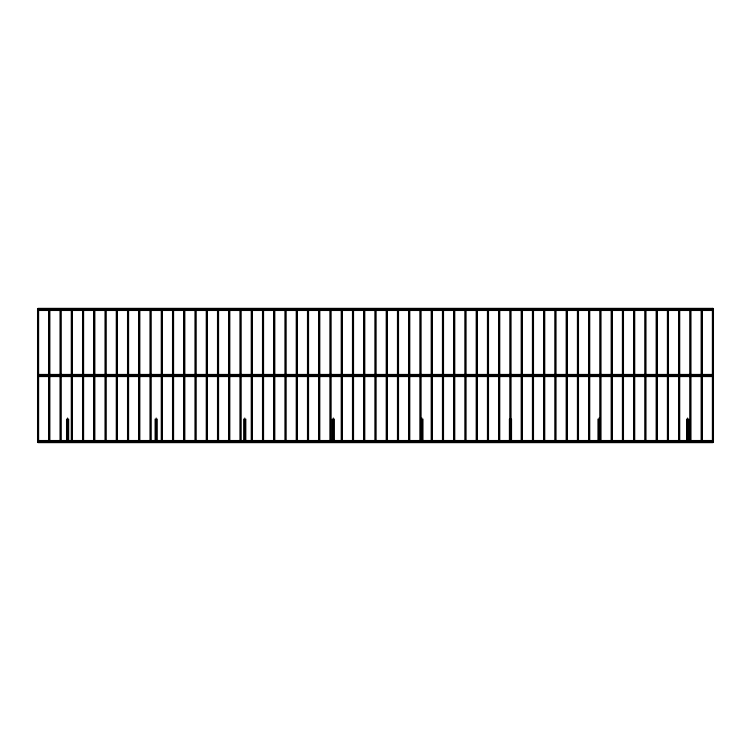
<?xml version="1.0" encoding="UTF-8"?>
<svg xmlns="http://www.w3.org/2000/svg" width="751" height="751" viewBox="0 0 751 751"><rect width="100%" height="100%" fill="white"/><g stroke="black" fill="none" stroke-linecap="round" stroke-linejoin="round"><path stroke-width="1.13" d="M68.35 442.226L66.858 442.226M155.429 440.931L156.18 440.659M156.921 442.226L155.429 442.226M245.493 442.226L244 442.226M334.064 442.226L332.58 442.226M422.644 442.226L421.151 442.226M511.215 442.226L509.722 442.226M599.786 442.226L598.294 442.226M688.357 442.226L686.874 442.226M66.858 441.156L68.35 441.156M68.35 442.001L66.858 442.001M155.429 441.156L156.921 441.156M156.921 442.001L155.429 442.001M244 441.156L245.493 441.156M245.493 442.001L244 442.001M332.58 441.156L334.064 441.156M334.064 442.001L332.58 442.001M421.151 441.156L422.644 441.156M422.644 442.001L421.151 442.001M509.722 441.156L511.215 441.156M511.215 442.001L509.722 442.001M598.294 441.156L599.786 441.156M599.786 442.001L598.294 442.001M686.874 441.156L688.357 441.156M688.357 442.001L686.874 442.001M38.076 309.421L712.924 309.421M38.076 310.473L712.924 310.473M38.076 374.449L712.924 374.449M38.076 375.5L712.924 375.5M38.076 376.551L712.924 376.551M38.076 440.527L420.025 440.527M422.362 440.527L712.924 440.527M38.076 441.579L712.924 441.579M67.599 440.659L68.35 440.931M701.678 308.68L701.678 442.32M690.432 308.68L690.432 442.32M688.667 419.086L688.667 441.579M687.616 418.016L687.616 440.987M686.564 419.086L686.564 441.579M679.176 308.68L679.176 442.32M667.93 308.68L667.93 442.32M656.684 308.68L656.684 442.32M645.438 308.68L645.438 442.32M634.191 308.68L634.191 442.32M622.945 308.68L622.945 442.32M611.699 308.68L611.699 442.32M600.453 308.68L600.453 442.32M599.045 418.016L599.045 440.987M597.984 419.086L597.984 441.579M589.197 308.68L589.197 442.32M577.951 308.68L577.951 442.32M566.705 308.68L566.705 442.32M555.458 308.68L555.458 442.32M544.212 308.68L544.212 442.32M532.966 308.68L532.966 442.32M521.72 308.68L521.72 442.32M511.525 419.086L511.525 441.579M510.473 308.68L510.473 442.32M509.413 419.086L509.413 441.579M499.218 308.68L499.218 442.32M487.972 308.68L487.972 442.32M476.725 308.68L476.725 442.32M465.479 308.68L465.479 442.32M454.233 308.68L454.233 442.32M442.987 308.68L442.987 442.32M431.741 308.68L431.741 442.32M422.954 419.086L422.954 441.579M421.893 418.016L421.893 440.987M420.494 308.68L420.494 442.32M409.239 308.68L409.239 442.32M397.992 308.68L397.992 442.32M386.746 308.68L386.746 442.32M375.5 308.68L375.5 442.32M364.254 308.68L364.254 442.32M353.008 308.68L353.008 442.32M341.761 308.68L341.761 442.32M334.373 419.086L334.373 441.579M333.322 418.016L333.322 440.987M332.271 419.086L332.271 441.579M330.506 308.68L330.506 442.32M319.259 308.68L319.259 442.32M308.013 308.68L308.013 442.32M296.767 308.68L296.767 442.32M285.521 308.68L285.521 442.32M274.275 308.68L274.275 442.32M263.028 308.68L263.028 442.32M251.782 308.68L251.782 442.32M245.802 419.086L245.802 441.579M244.751 418.016L244.751 440.987M243.69 419.086L243.69 441.579M240.527 308.68L240.527 442.32M229.28 308.68L229.28 442.32M218.034 308.68L218.034 442.32M206.788 308.68L206.788 442.32M195.542 308.68L195.542 442.32M184.295 308.68L184.295 442.32M173.049 308.68L173.049 442.32M161.803 308.68L161.803 442.32M157.231 419.086L157.231 441.579M156.18 418.016L156.18 440.987M155.119 419.086L155.119 441.579M150.547 308.68L150.547 442.32M139.301 308.68L139.301 442.32M128.055 308.68L128.055 442.32M116.809 308.68L116.809 442.32M105.562 308.68L105.562 442.32M94.316 308.68L94.316 442.32M83.07 308.68L83.07 442.32M71.824 308.68L71.824 442.32M68.66 419.086L68.66 441.579M67.599 418.016L67.599 440.987M66.548 419.086L66.548 441.579M60.568 308.68L60.568 442.32M49.322 308.68L49.322 442.32M712.924 308.37L38.076 308.37L38.076 442.63L712.924 442.63L712.924 308.37M38.601 308.68L37.55 308.68L37.55 442.32L38.601 442.32L38.601 308.68M49.848 308.68L48.796 308.68L48.796 442.32L49.848 442.32L49.848 308.68M61.103 308.68L60.042 308.68L60.042 442.32L61.103 442.32L61.103 308.68M72.349 308.68L71.289 308.68L71.289 442.32L72.349 442.32L72.349 308.68M83.596 308.68L82.544 308.68L82.544 442.32L83.596 442.32L83.596 308.68M94.842 308.68L93.791 308.68L93.791 442.32L94.842 442.32L94.842 308.68M106.088 308.68L105.037 308.68L105.037 442.32L106.088 442.32L106.088 308.68M117.334 308.68L116.283 308.68L116.283 442.32L117.334 442.32L117.334 308.68M128.581 308.68L127.529 308.68L127.529 442.32L128.581 442.32L128.581 308.68M139.827 308.68L138.775 308.68L138.775 442.32L139.827 442.32L139.827 308.68M151.082 308.68L150.022 308.68L150.022 442.32L151.082 442.32L151.082 308.68M162.329 308.68L161.268 308.68L161.268 442.32L162.329 442.32L162.329 308.68M173.575 308.68L172.523 308.68L172.523 442.32L173.575 442.32L173.575 308.68M184.821 308.68L183.77 308.68L183.77 442.32L184.821 442.32L184.821 308.68M196.067 308.68L195.016 308.68L195.016 442.32L196.067 442.32L196.067 308.68M207.314 308.68L206.262 308.68L206.262 442.32L207.314 442.32L207.314 308.68M218.56 308.68L217.508 308.68L217.508 442.32L218.56 442.32L218.56 308.68M229.806 308.68L228.755 308.68L228.755 442.32L229.806 442.32L229.806 308.68M241.062 308.68L240.001 308.68L240.001 442.32L241.062 442.32L241.062 308.68M252.308 308.68L251.247 308.68L251.247 442.32L252.308 442.32L252.308 308.68M263.554 308.68L262.503 308.68L262.503 442.32L263.554 442.32L263.554 308.68M274.8 308.68L273.749 308.68L273.749 442.32L274.8 442.32L274.8 308.68M286.047 308.68L284.995 308.68L284.995 442.32L286.047 442.32L286.047 308.68M297.293 308.68L296.241 308.68L296.241 442.32L297.293 442.32L297.293 308.68M308.539 308.68L307.488 308.68L307.488 442.32L308.539 442.32L308.539 308.68M319.795 308.68L318.734 308.68L318.734 442.32L319.795 442.32L319.795 308.68M331.041 308.68L329.98 308.68L329.98 442.32L331.041 442.32L331.041 308.68M342.287 308.68L341.226 308.68L341.226 442.32L342.287 442.32L342.287 308.68M353.533 308.68L352.482 308.68L352.482 442.32L353.533 442.32L353.533 308.68M364.779 308.68L363.728 308.68L363.728 442.32L364.779 442.32L364.779 308.68M376.026 308.68L374.974 308.68L374.974 442.32L376.026 442.32L376.026 308.68M387.272 308.68L386.221 308.68L386.221 442.32L387.272 442.32L387.272 308.68M398.518 308.68L397.467 308.68L397.467 442.32L398.518 442.32L398.518 308.68M409.774 308.68L408.713 308.68L408.713 442.32L409.774 442.32L409.774 308.68M421.02 308.68L419.959 308.68L419.959 442.32L421.02 442.32L421.02 308.68M432.266 308.68L431.205 308.68L431.205 442.32L432.266 442.32L432.266 308.68M443.512 308.68L442.461 308.68L442.461 442.32L443.512 442.32L443.512 308.68M454.759 308.68L453.707 308.68L453.707 442.32L454.759 442.32L454.759 308.68M466.005 308.68L464.953 308.68L464.953 442.32L466.005 442.32L466.005 308.68M477.251 308.68L476.2 308.68L476.2 442.32L477.251 442.32L477.251 308.68M488.497 308.68L487.446 308.68L487.446 442.32L488.497 442.32L488.497 308.68M499.753 308.68L498.692 308.68L498.692 442.32L499.753 442.32L499.753 308.68M510.999 308.68L509.938 308.68L509.938 442.32L510.999 442.32L510.999 308.68M522.245 308.68L521.194 308.68L521.194 442.32L522.245 442.32L522.245 308.68M533.492 308.68L532.44 308.68L532.44 442.32L533.492 442.32L533.492 308.68M544.738 308.68L543.686 308.68L543.686 442.32L544.738 442.32L544.738 308.68M555.984 308.68L554.933 308.68L554.933 442.32L555.984 442.32L555.984 308.68M567.23 308.68L566.179 308.68L566.179 442.32L567.23 442.32L567.23 308.68M578.477 308.68L577.425 308.68L577.425 442.32L578.477 442.32L578.477 308.68M589.732 308.68L588.671 308.68L588.671 442.32L589.732 442.32L589.732 308.68M600.978 308.68L599.918 308.68L599.918 442.32L600.978 442.32L600.978 308.68M612.225 308.68L611.173 308.68L611.173 442.32L612.225 442.32L612.225 308.68M623.471 308.68L622.419 308.68L622.419 442.32L623.471 442.32L623.471 308.68M634.717 308.68L633.666 308.68L633.666 442.32L634.717 442.32L634.717 308.68M645.963 308.68L644.912 308.68L644.912 442.32L645.963 442.32L645.963 308.68M657.209 308.68L656.158 308.68L656.158 442.32L657.209 442.32L657.209 308.68M668.456 308.68L667.404 308.68L667.404 442.32L668.456 442.32L668.456 308.68M679.711 308.68L678.651 308.68L678.651 442.32L679.711 442.32L679.711 308.68M690.958 308.68L689.897 308.68L689.897 442.32L690.958 442.32L690.958 308.68M702.204 308.68L701.152 308.68L701.152 442.32L702.204 442.32L702.204 308.68M713.45 308.68L712.399 308.68L712.399 442.32L713.45 442.32L713.45 308.68"/></g></svg>
